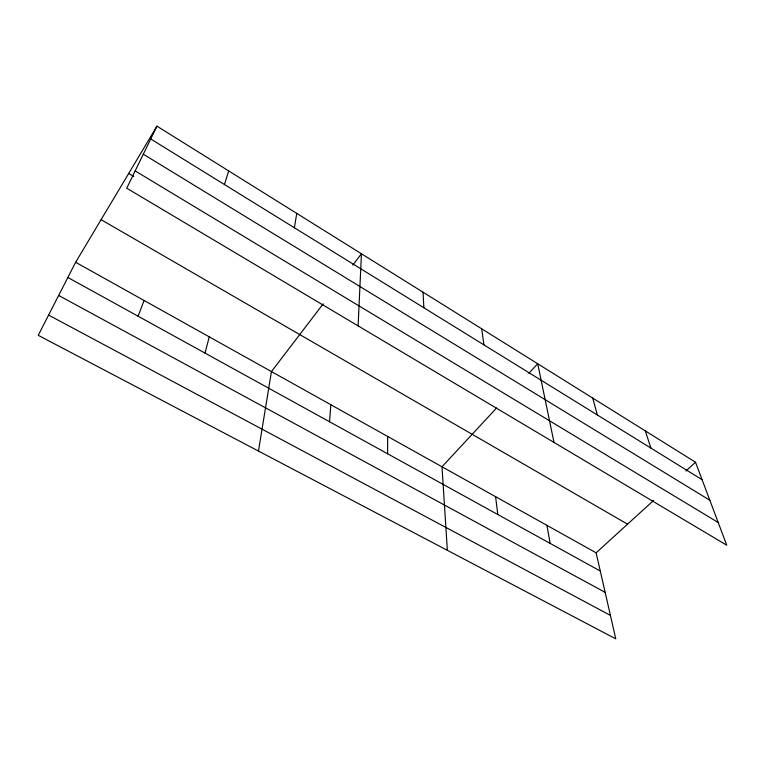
<?xml version="1.0" encoding="UTF-8"?>
<svg xmlns="http://www.w3.org/2000/svg" width="765" height="765" viewBox="0 0 765 765"><rect width="100%" height="100%" fill="white"/><g stroke="black" fill="none" stroke-linecap="round" stroke-linejoin="round"><path stroke-width="1.15" d="M387.606 453.76L387.645 436.442M358.106 325.871L361.453 253.77L352.761 265.149M329.533 421.745L330.853 404.742M294.391 227.76L296.753 213.387M258.465 451.054L271.451 371.58L323.193 303.858M205.001 353.086L209.256 336.858M224.47 184.547L228.678 170.911M138.121 316.213L144.059 300.463M156.968 126.158L126.732 188.2L726.75 545.216L695.528 462.242L156.968 126.158L75.639 262.271L38.25 335.319L615.777 638.842L596.117 552.808L75.639 262.271M496.552 408.051L441.998 466.774L447.353 550.322M528.845 373.291L537.709 363.757L554.013 442.438M596.117 552.808L653.53 500.511M685.88 471.03L695.528 462.242M48.606 315.084L610.422 615.385M58.656 295.453L605.153 592.349M67.855 277.475L600.276 571.025M101.095 219.67L627.549 524.178M128.711 173.454L133.827 176.524M135.166 170.901L718.201 522.495M143.304 154.195L709.834 500.253M150.724 138.972L702.107 479.722M645.306 430.896L650.929 448.099M592.751 398.106L597.322 414.965M546.927 525.345L550.169 543.389M481.721 328.816L483.901 344.872M495.596 496.695L497.833 514.539M423.045 292.201L423.848 307.76"/></g></svg>
